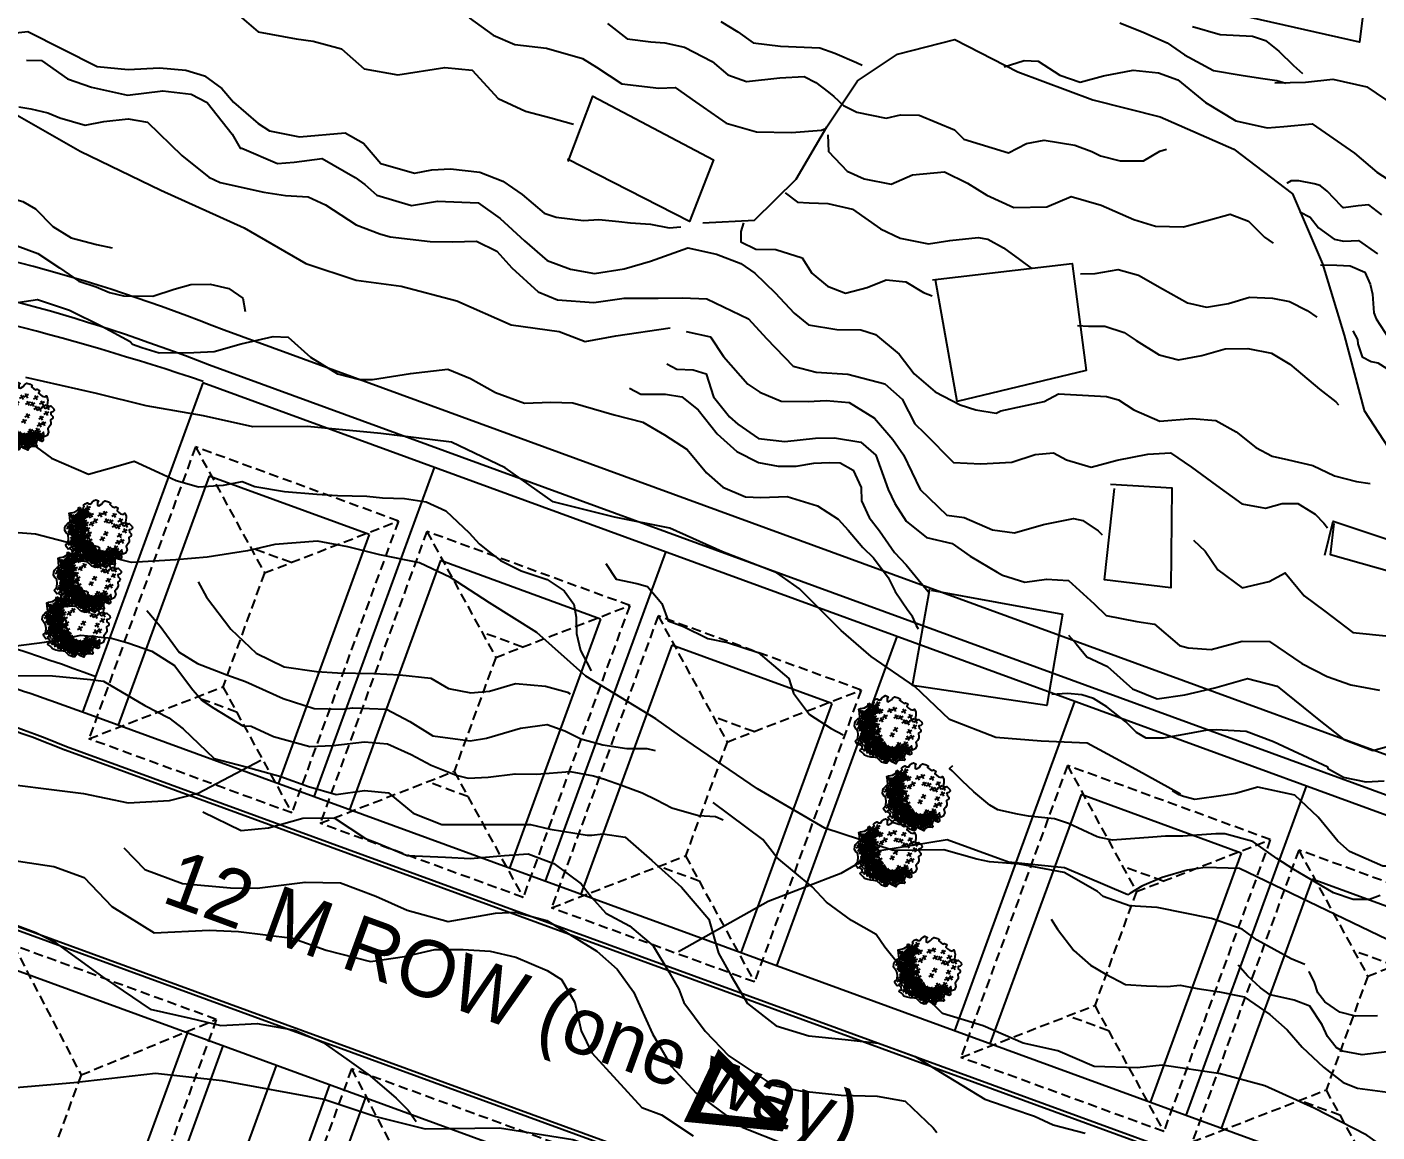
# Model space of a CAD drawing. Header units: inches. Extents: x 200 to 566, y -336 to 11.
# Drawn here: x 372.5 to 443.7, y -124.8 to -66.4 of the extents above; entities that cross this region are included whole.
import ezdxf

# ---------------------------------------------------------------- set-up
doc = ezdxf.new("R2010")
doc.units = ezdxf.units.IN
doc.header["$MEASUREMENT"] = 0
doc.linetypes.add('DASHED', pattern=[0.75, 0.5, -0.25])
doc.layers.get('0').update_dxf_attribs({"color": 31})
for name, color, linetype in [('boundary', 21, 'Continuous'), ('drain', 151, 'Continuous'), ('NEW', 7, 'Continuous'), ('pavement', 32, 'Continuous'), ('retaining wall', 7, 'Continuous'), ('roof', 1, 'DASHED'), ('trees', 76, 'Continuous')]:
    doc.layers.add(name, color=color, linetype=linetype)

# ---------------------------------------------------------------- blocks, each defined once
blk = doc.blocks.new('decitree')
at = {"layer": 'boundary'}
blk.add_lwpolyline([(-4.54, 2.53), (-4.18, 2.47), (-3.98, 2.25), (-3.73, 2.5), (-3.82, 2.86), (-3.79, 3.05), (-3.98, 3.19), (-3.85, 3.55), (-3.6, 3.83), (-3.26, 3.8), (-2.93, 3.97), (-2.85, 4.33), (-2.68, 4.75), (-2.46, 5), (-1.93, 5), (-2.01, 4.66), (-1.79, 4.22), (-1.54, 4.25), (-1.21, 4.75), (-1.15, 5.08), (-0.9, 5.52), (-0.29, 5.63), (0.15, 5.58), (0.12, 5.33), (0.65, 5.19), (1.1, 5.19), (1.23, 5.38), (1.68, 5.36), (1.73, 4.86), (2.1, 4.75), (2.54, 4.66), (3.01, 4.75), (3.18, 5.05), (3.59, 4.66), (3.71, 4.44), (3.84, 4.11), (3.98, 3.61), (4.4, 3.58), (4.65, 3.75), (5.34, 3.53), (5.51, 3.25), (5.4, 2.94), (5.12, 2.72), (5.32, 2.39), (5.76, 2.25), (5.87, 1.97), (5.65, 1.53), (5.98, 0.97), (6.04, 0.78), (5.98, 0.31), (5.9, -0.11), (6.29, -0.58), (6.29, -1.22), (5.95, -1.63), (5.68, -1.25), (5.48, -0.97), (5.26, -1.52), (5.95, -2.08), (6.07, -2.33), (5.9, -2.55), (5.01, -2.63), (5.12, -3.41), (5.51, -3.63), (5.4, -3.88), (4.62, -4.19), (4.32, -4.63), (4.34, -5.02), (3.54, -5.02), (3.07, -4.91), (2.93, -5.32), (2.87, -5.63), (2.59, -5.79), (1.93, -5.85), (1.71, -5.77), (0.96, -5.52), (0.37, -5.66), (-0.1, -5.88), (-0.65, -5.99), (-1.26, -6.07), (-1.62, -5.9), (-1.93, -5.79), (-2.32, -5.68), (-2.37, -5.43), (-2.21, -5.29), (-2.07, -5.29), (-2.35, -4.82), (-2.82, -4.77), (-3.1, -4.96), (-3.57, -4.71), (-3.79, -4.49), (-3.76, -4.32), (-3.71, -4.24), (-3.62, -3.85), (-3.87, -3.24), (-4.18, -2.74), (-4.43, -2.58), (-4.57, -2.55), (-5.07, -2.24), (-5.26, -1.74), (-5.29, -1.36), (-5.09, -0.75), (-4.87, -0.47), (-5.32, 0.31), (-5.65, 0.81), (-5.43, 1.03), (-4.85, 1.45), (-4.48, 2.03), (-4.57, 2.47), (-4.54, 2.55)], dxfattribs=at)
at = {"layer": 'trees', "linetype": 'Continuous'}
for points in [[(-4.59, 2.23), (-4.33, 2.19), (-4.18, 2.01), (-4.26, 2.45), (-4.26, 2.46)], [(-4.59, 2.23), (-4.33, 2.19), (-4.18, 2.01), (-4.26, 2.45), (-4.26, 2.46)], [(-4.12, 2.44), (-3.43, 1.89)], [(-3.48, 2.53), (-4.07, 1.78)], [(-3.62, 2.64), (-2.93, 2.08)], [(-2.99, 2.72), (-3.57, 1.97)], [(-3.48, 2.55), (-2.79, 2)], [(-3.46, 3), (-2.76, 2.44)], [(-3.43, 3.39), (-2.74, 2.83)], [(-2.85, 2.64), (-3.43, 1.89)], [(-2.82, 3.08), (-3.4, 2.33)], [(-2.79, 3.47), (-3.37, 2.72)], [(-3.12, 2.39), (-2.43, 1.83)], [(-2.49, 2.47), (-3.07, 1.72)], [(-2.4, 2.47), (-1.71, 1.92)], [(-1.76, 2.55), (-2.35, 1.81)], [(-0.96, 3.22), (-0.26, 2.67)], [(-0.32, 3.3), (-0.9, 2.55)], [(-0.38, 3.78), (0.32, 3.22)], [(0.26, 3.86), (-0.32, 3.11)], [(0.49, 2.72), (1.18, 2.17)], [(1.12, 2.8), (0.54, 2.06)], [(1.26, 2.92), (1.96, 2.36)], [(1.29, 4.19), (1.98, 3.64)], [(1.9, 3), (1.32, 2.25)], [(1.93, 4.27), (1.35, 3.53)], [(2.15, 2.55), (2.84, 2)], [(2.79, 2.64), (2.21, 1.89)], [(2.68, 3.83), (3.37, 3.28)], [(3.32, 3.91), (2.73, 3.16)], [(2.79, 2.67), (3.48, 2.11)], [(3.43, 2.75), (2.84, 2)], [(3.21, 3.41), (3.9, 2.86)], [(3.84, 3.5), (3.26, 2.75)], [(3.93, 3.53), (4.62, 2.97)], [(4.57, 3.61), (3.98, 2.86)], [(4.15, 2.53), (4.84, 1.97)], [(4.79, 2.61), (4.21, 1.86)], [(-5.43, 0.81), (-4.73, 0.25)], [(-4.79, 0.89), (-5.37, 0.14)], [(-5.07, 0.89), (-4.37, 0.34)], [(-4.43, 0.97), (-5.01, 0.22)], [(-4.87, 0.67), (-4.18, 0.11)], [(-4.23, 0.75), (-4.82, 0)], [(-4.82, 0.56), (-4.12, 0)], [(-4.18, 0.64), (-4.76, -0.11)], [(-4.15, 0.06), (-4.73, -0.69)], [(-4.15, 0), (-4.73, -0.75)], [(-4.68, 0.59), (-3.98, 0.03)], [(-4.65, 0.5), (-3.96, -0.05)], [(-4.62, 1.22), (-3.93, 0.67)], [(-4.04, 0.67), (-4.62, -0.08)], [(-4.01, 0.59), (-4.6, -0.16)], [(-3.98, 1.31), (-4.57, 0.56)], [(-4.54, 0.78), (-3.85, 0.22)], [(-3.9, 0.86), (-4.48, 0.11)], [(-4.46, 1.92), (-3.76, 1.36)], [(-4.4, 2.06), (-3.71, 1.5)], [(-3.82, 2), (-4.4, 1.25)], [(-4.4, 0.03), (-3.71, -0.52)], [(-3.76, 2.14), (-4.35, 1.39)], [(-3.76, 0.11), (-4.35, -0.63)], [(-4.32, 1.56), (-3.62, 1)], [(-4.32, 0.45), (-3.62, -0.11)], [(-3.68, 1.64), (-4.26, 0.89)], [(-3.68, 0.53), (-4.26, -0.22)], [(-4.21, 0.45), (-3.51, -0.11)], [(-4.15, 0.53), (-3.46, -0.02)], [(-3.57, 0.53), (-4.15, -0.22)], [(-3.51, 0.61), (-4.1, -0.14)], [(-4.07, 1.81), (-3.37, 1.25)], [(-4.04, 0.89), (-3.35, 0.34)], [(-3.43, 1.89), (-4.01, 1.14)], [(-4.01, 1.14), (-3.32, 0.59)], [(-3.4, 0.97), (-3.98, 0.22)], [(-3.37, 1.22), (-3.96, 0.47)], [(-3.9, 1.36), (-3.21, 0.81)], [(-3.9, 0.03), (-3.21, -0.52)], [(-3.26, 1.45), (-3.85, 0.7)], [(-3.26, 0.11), (-3.85, -0.63)], [(-3.82, 0.45), (-3.12, -0.11)], [(-3.23, 0.03), (-3.82, -0.72)], [(-3.79, 1.39), (-3.1, 0.84)], [(-3.18, 0.53), (-3.76, -0.22)], [(-3.15, 1.47), (-3.73, 0.72)], [(-3.68, 0.53), (-2.99, -0.02)], [(-3.04, 0.61), (-3.62, -0.14)], [(-3.6, 1.2), (-2.9, 0.64)], [(-3.6, 0.97), (-2.9, 0.42)], [(-3.57, 1.67), (-2.87, 1.11)], [(-3.54, 2.19), (-2.85, 1.64)], [(-2.96, 1.28), (-3.54, 0.53)], [(-3.54, 1.25), (-2.85, 0.7)], [(-2.96, 1.06), (-3.54, 0.31)], [(-2.93, 1.75), (-3.51, 1)], [(-2.9, 2.28), (-3.48, 1.53)], [(-2.9, 1.33), (-3.48, 0.59)], [(-3.46, 0.34), (-2.76, -0.22)], [(-3.46, 0.09), (-2.76, -0.47)], [(-3.43, 2.03), (-2.74, 1.47)], [(-2.82, 0.42), (-3.4, -0.33)], [(-2.82, 0.17), (-3.4, -0.58)], [(-2.82, 0.03), (-3.4, -0.72)], [(-2.79, 2.11), (-3.37, 1.36)], [(-3.32, 0.7), (-2.62, 0.14)], [(-3.29, 1.2), (-2.6, 0.64)], [(-3.26, 1.86), (-2.57, 1.31)], [(-2.68, 0.78), (-3.26, 0.03)], [(-2.65, 1.28), (-3.23, 0.53)], [(-2.65, 0), (-3.23, -0.75)], [(-2.62, 1.94), (-3.21, 1.2)], [(-3.18, 0.09), (-2.49, -0.47)], [(-2.57, 0.03), (-3.15, -0.72)], [(-2.54, 0.17), (-3.12, -0.58)], [(-3.04, 0.47), (-2.35, -0.08)], [(-3.01, 2.14), (-2.32, 1.58)], [(-2.4, 0.56), (-2.99, -0.19)], [(-2.37, 2.22), (-2.96, 1.47)], [(-2.96, 0.95), (-2.26, 0.39)], [(-2.96, 0.17), (-2.26, -0.39)], [(-2.32, 1.03), (-2.9, 0.28)], [(-2.32, 0.25), (-2.9, -0.5)], [(-2.68, 2.19), (-1.99, 1.64)], [(-2.68, 0.14), (-1.99, -0.41)], [(-2.65, 0.22), (-1.96, -0.33)], [(-2.04, 2.28), (-2.62, 1.53)], [(-2.04, 0.22), (-2.62, -0.52)], [(-2.01, 0.31), (-2.6, -0.44)], [(-2.51, 0.72), (-1.82, 0.17)], [(-1.87, 0.81), (-2.46, 0.06)], [(-1.26, 0.03), (-1.85, -0.72)], [(-1.62, 1.11), (-0.93, 0.56)], [(-0.99, 1.2), (-1.57, 0.45)], [(-1.29, 1.89), (-0.6, 1.33)], [(-0.65, 1.97), (-1.24, 1.22)], [(1.35, 0.67), (2.04, 0.11)], [(1.98, 0.75), (1.4, 0)], [(3.68, 1.39), (4.37, 0.84)], [(4.32, 1.47), (3.73, 0.72)], [(3.96, 0.2), (4.65, -0.36)], [(4.59, 0.28), (4.01, -0.47)], [(4.48, 0.67), (5.18, 0.11)], [(5.12, 0.75), (4.54, 0)], [(-4.98, -0.86), (-4.29, -1.41)], [(-4.96, -1.22), (-4.26, -1.77)], [(-4.35, -0.77), (-4.93, -1.52)], [(-4.32, -1.13), (-4.9, -1.88)], [(-4.79, -0.02), (-4.1, -0.58)], [(-4.79, -0.08), (-4.1, -0.63)], [(-4.73, -0.77), (-4.04, -1.33)], [(-4.1, -0.69), (-4.68, -1.44)], [(-4.48, -1.38), (-3.79, -1.94)], [(-4.46, -1.69), (-3.76, -2.24)], [(-3.85, -1.3), (-4.43, -2.05)], [(-3.82, -1.61), (-4.4, -2.35)], [(-4.37, -0.83), (-3.68, -1.38)], [(-3.73, -0.75), (-4.32, -1.49)], [(-4.29, -1.25), (-3.6, -1.8)], [(-3.65, -1.16), (-4.23, -1.91)], [(-4.18, -1.83), (-3.48, -2.38)], [(-3.54, -1.74), (-4.12, -2.49)], [(-4.01, -0.27), (-3.32, -0.83)], [(-4.01, -1.91), (-3.32, -2.47)], [(-3.37, -0.19), (-3.96, -0.94)], [(-3.37, -1.83), (-3.96, -2.58)], [(-3.87, -0.05), (-3.18, -0.61)], [(-3.87, -1.49), (-3.18, -2.05)], [(-3.23, -1.41), (-3.82, -2.16)], [(-3.73, -0.41), (-3.04, -0.97)], [(-3.73, -1.94), (-3.04, -2.49)], [(-3.1, -0.33), (-3.68, -1.08)], [(-3.1, -1.86), (-3.68, -2.6)], [(-3.65, -0.94), (-2.96, -1.49)], [(-3.01, -0.86), (-3.6, -1.61)], [(-3.6, -2.35), (-2.9, -2.91)], [(-2.96, -2.27), (-3.54, -3.02)], [(-3.51, -0.11), (-2.82, -0.66)], [(-3.51, -0.61), (-2.82, -1.16)], [(-2.87, -0.02), (-3.46, -0.77)], [(-3.46, -0.05), (-2.76, -0.61)], [(-2.87, -0.52), (-3.46, -1.27)], [(-3.46, -2.27), (-2.76, -2.83)], [(-3.4, -0.3), (-2.71, -0.86)], [(-2.82, -2.19), (-3.4, -2.94)], [(-2.76, -0.22), (-3.35, -0.97)], [(-3.29, -0.08), (-2.6, -0.63)], [(-3.29, -1.02), (-2.6, -1.58)], [(-3.29, -1.52), (-2.6, -2.08)], [(-3.26, -1.36), (-2.57, -1.91)], [(-2.65, -0.94), (-3.23, -1.69)], [(-2.65, -1.44), (-3.23, -2.19)], [(-3.21, -0.05), (-2.51, -0.61)], [(-2.62, -1.27), (-3.21, -2.02)], [(-3.12, -0.27), (-2.43, -0.83)], [(-3.12, -0.61), (-2.43, -1.16)], [(-2.49, -0.19), (-3.07, -0.94)], [(-2.49, -0.52), (-3.07, -1.27)], [(-2.96, -1.94), (-2.26, -2.49)], [(-2.32, -1.86), (-2.9, -2.6)], [(-2.85, -0.27), (-2.15, -0.83)], [(-2.82, -0.33), (-2.12, -0.88)], [(-2.21, -0.19), (-2.79, -0.94)], [(-2.18, -0.25), (-2.76, -1)], [(-2.74, -0.11), (-2.04, -0.66)], [(-2.71, -2.19), (-2.01, -2.74)], [(-2.1, -0.02), (-2.68, -0.77)], [(-2.65, -1.91), (-1.96, -2.47)], [(-2.07, -2.1), (-2.65, -2.85)], [(-2.62, -0.22), (-1.93, -0.77)], [(-2.6, -0.8), (-1.9, -1.36)], [(-2.01, -1.83), (-2.6, -2.58)], [(-1.99, -0.14), (-2.57, -0.88)], [(-2.57, -0.72), (-1.87, -1.27)], [(-1.96, -0.72), (-2.54, -1.47)], [(-1.93, -0.63), (-2.51, -1.38)], [(-2.51, -1.19), (-1.82, -1.74)], [(-2.51, -1.41), (-1.82, -1.97)], [(-1.9, -2.3), (-2.49, -3.05)], [(-1.87, -1.11), (-2.46, -1.86)], [(-1.87, -1.33), (-2.46, -2.08)], [(-2.37, -0.83), (-1.68, -1.38)], [(-2.37, -1.66), (-1.68, -2.22)], [(-2.35, -1.83), (-1.65, -2.38)], [(-1.74, -0.75), (-2.32, -1.49)], [(-1.74, -1.58), (-2.32, -2.33)], [(-1.71, -1.74), (-2.29, -2.49)], [(-2.26, -0.16), (-1.57, -0.72)], [(-2.26, -0.88), (-1.57, -1.44)], [(-1.62, -0.08), (-2.21, -0.83)], [(-2.21, -0.72), (-1.51, -1.27)], [(-1.62, -0.8), (-2.21, -1.55)], [(-1.57, -0.63), (-2.15, -1.38)], [(-2.07, -2.22), (-1.37, -2.77)], [(-2.01, -1.66), (-1.32, -2.22)], [(-1.43, -2.13), (-2.01, -2.88)], [(-1.37, -1.58), (-1.96, -2.33)], [(-1.96, -2.08), (-1.26, -2.63)], [(-1.93, -1.61), (-1.24, -2.16)], [(-1.9, -0.05), (-1.21, -0.61)], [(-1.32, -1.99), (-1.9, -2.74)], [(-1.29, -1.52), (-1.87, -2.27)], [(-1.26, -2.33), (-1.85, -3.08)], [(-1.82, -1.99), (-1.13, -2.55)], [(-1.76, -1.41), (-1.07, -1.97)], [(-1.18, -1.91), (-1.76, -2.66)], [(-1.13, -1.33), (-1.71, -2.08)], [(-1.49, -2.35), (-0.79, -2.91)], [(-1.43, -1.33), (-0.74, -1.88)], [(-0.85, -2.27), (-1.43, -3.02)], [(-0.79, -1.25), (-1.37, -1.99)], [(-1.32, -0.63), (-0.63, -1.19)], [(-1.29, -2.13), (-0.6, -2.69)], [(-0.68, -0.55), (-1.26, -1.3)], [(-1.24, -1.16), (-0.54, -1.72)], [(-0.65, -2.05), (-1.24, -2.8)], [(-0.6, -1.08), (-1.18, -1.83)], [(-0.43, -2.33), (-1.01, -3.08)], [(-0.93, -2.1), (-0.24, -2.66)], [(-0.29, -2.02), (-0.88, -2.77)], [(-0.85, -2.22), (-0.15, -2.77)], [(-0.82, -2.24), (-0.13, -2.8)], [(-0.21, -2.13), (-0.79, -2.88)], [(-0.18, -2.16), (-0.76, -2.91)], [(-0.65, -1.66), (0.04, -2.22)], [(-0.01, -1.58), (-0.6, -2.33)], [(-0.35, -2.19), (0.35, -2.74)], [(0.29, -2.1), (-0.29, -2.85)], [(-0.21, -2.19), (0.49, -2.74)], [(0.43, -2.1), (-0.15, -2.85)], [(-0.04, -2.27), (0.65, -2.83)], [(0.6, -2.19), (0.01, -2.94)], [(1.21, -0.44), (1.9, -1)], [(1.85, -0.36), (1.26, -1.11)], [(2.9, -2.3), (3.59, -2.85)], [(2.96, -1.49), (3.65, -2.05)], [(3.54, -2.22), (2.96, -2.96)], [(3.59, -1.41), (3.01, -2.16)], [(3.07, -2.08), (3.76, -2.63)], [(3.71, -1.99), (3.12, -2.74)], [(3.46, -1.86), (4.15, -2.41)], [(4.09, -1.77), (3.51, -2.52)], [(3.59, -2.22), (4.29, -2.77)], [(4.23, -2.13), (3.65, -2.88)], [(3.68, -1.52), (4.37, -2.08)], [(3.71, -2.24), (4.4, -2.8)], [(4.32, -1.44), (3.73, -2.19)], [(3.73, -1.72), (4.43, -2.27)], [(4.34, -2.16), (3.76, -2.91)], [(4.37, -1.63), (3.79, -2.38)], [(3.98, -0.86), (4.68, -1.41)], [(3.98, -1.86), (4.68, -2.41)], [(4.62, -0.77), (4.04, -1.52)], [(4.62, -1.77), (4.04, -2.52)], [(4.04, -2.22), (4.73, -2.77)], [(4.68, -2.13), (4.09, -2.88)], [(4.82, -2.35), (4.23, -3.1)], [(4.29, -1.13), (4.98, -1.69)], [(4.32, -1.94), (5.01, -2.49)], [(4.93, -1.05), (4.34, -1.8)], [(4.95, -1.86), (4.37, -2.6)], [(4.51, -1.49), (5.2, -2.05)], [(5.15, -1.41), (4.57, -2.16)], [(4.57, -1.94), (5.26, -2.49)], [(5.2, -1.86), (4.62, -2.6)], [(4.68, -1.69), (5.37, -2.24)], [(4.68, -1.77), (5.37, -2.33)], [(5.32, -1.61), (4.73, -2.35)], [(5.32, -1.69), (4.73, -2.44)], [(4.95, -1.74), (5.65, -2.3)], [(5.59, -1.66), (5.01, -2.41)], [(5.04, -1.91), (5.73, -2.47)], [(5.68, -1.83), (5.09, -2.58)], [(-3.48, -2.99), (-2.79, -3.55)], [(-3.48, -3.66), (-2.79, -4.21)], [(-2.85, -2.91), (-3.43, -3.66)], [(-2.85, -3.58), (-3.43, -4.32)], [(-3.37, -2.72), (-2.68, -3.27)], [(-2.74, -2.63), (-3.32, -3.38)], [(-3.18, -2.96), (-2.49, -3.52)], [(-2.54, -2.88), (-3.12, -3.63)], [(-3.04, -3.21), (-2.35, -3.77)], [(-3.01, -4.02), (-2.32, -4.57)], [(-2.4, -3.13), (-2.99, -3.88)], [(-2.37, -3.94), (-2.96, -4.68)], [(-2.87, -2.99), (-2.18, -3.55)], [(-2.82, -2.55), (-2.12, -3.1)], [(-2.24, -2.91), (-2.82, -3.66)], [(-2.82, -3.3), (-2.12, -3.85)], [(-2.18, -2.47), (-2.76, -3.21)], [(-2.18, -3.21), (-2.76, -3.96)], [(-2.68, -2.83), (-1.99, -3.38)], [(-2.04, -2.74), (-2.62, -3.49)], [(-2.54, -2.38), (-1.85, -2.94)], [(-2.37, -2.55), (-1.68, -3.1)], [(-2.35, -2.69), (-1.65, -3.24)], [(-2.35, -3.38), (-1.65, -3.94)], [(-1.74, -2.47), (-2.32, -3.21)], [(-1.71, -2.6), (-2.29, -3.35)], [(-1.71, -3.3), (-2.29, -4.05)], [(-2.24, -2.55), (-1.54, -3.1)], [(-1.6, -2.47), (-2.18, -3.21)], [(-2.18, -4.02), (-1.49, -4.57)], [(-1.54, -3.94), (-2.12, -4.68)], [(-2.07, -3.24), (-1.37, -3.8)], [(-2.07, -3.55), (-1.37, -4.1)], [(-1.43, -3.16), (-2.01, -3.91)], [(-1.43, -3.46), (-2.01, -4.21)], [(-1.9, -2.41), (-1.21, -2.96)], [(-1.9, -3.74), (-1.21, -4.3)], [(-1.9, -4.66), (-1.21, -5.21)], [(-1.87, -4.71), (-1.18, -5.27)], [(-1.26, -3.66), (-1.85, -4.41)], [(-1.26, -4.57), (-1.85, -5.32)], [(-1.82, -4.13), (-1.13, -4.68)], [(-1.24, -4.63), (-1.82, -5.38)], [(-1.79, -2.49), (-1.1, -3.05)], [(-1.18, -4.05), (-1.76, -4.8)], [(-1.15, -2.41), (-1.74, -3.16)], [(-1.65, -2.55), (-0.96, -3.1)], [(-1.65, -3.41), (-0.96, -3.96)], [(-1.01, -2.47), (-1.6, -3.21)], [(-1.01, -3.33), (-1.6, -4.07)], [(-1.49, -4.21), (-0.79, -4.77)], [(-0.85, -4.13), (-1.43, -4.88)], [(-1.4, -2.58), (-0.71, -3.13)], [(-1.4, -3.63), (-0.71, -4.19)], [(-1.37, -3.35), (-0.68, -3.91)], [(-0.76, -2.49), (-1.35, -3.24)], [(-0.76, -3.55), (-1.35, -4.3)], [(-1.32, -2.96), (-0.63, -3.52)], [(-0.74, -3.27), (-1.32, -4.02)], [(-0.68, -2.88), (-1.26, -3.63)], [(-1.1, -3.91), (-0.4, -4.46)], [(-1.07, -2.41), (-0.38, -2.96)], [(-1.07, -2.55), (-0.38, -3.1)], [(-0.46, -3.82), (-1.04, -4.57)], [(-0.43, -2.47), (-1.01, -3.21)], [(-0.93, -4.68), (-0.24, -5.24)], [(-0.29, -4.6), (-0.88, -5.35)], [(-0.85, -3.1), (-0.15, -3.66)], [(-0.21, -3.02), (-0.79, -3.77)], [(-0.76, -2.58), (-0.07, -3.13)], [(-0.76, -2.96), (-0.07, -3.52)], [(-0.13, -2.49), (-0.71, -3.24)], [(-0.71, -3.88), (-0.01, -4.43)], [(-0.6, -3.38), (0.1, -3.94)], [(-0.57, -3.85), (0.12, -4.41)], [(0.04, -3.3), (-0.54, -4.05)], [(-0.51, -3.08), (0.18, -3.63)], [(0.07, -3.77), (-0.51, -4.52)], [(0.12, -2.99), (-0.46, -3.74)], [(-0.32, -2.58), (0.37, -3.13)], [(-0.29, -3.21), (0.4, -3.77)], [(0.32, -2.49), (-0.26, -3.24)], [(-0.26, -4.1), (0.43, -4.66)], [(-0.26, -4.35), (0.43, -4.91)], [(0.35, -3.13), (-0.24, -3.88)], [(0.37, -4.02), (-0.21, -4.77)], [(0.37, -4.27), (-0.21, -5.02)], [(-0.18, -2.55), (0.51, -3.1)], [(-0.15, -3.41), (0.54, -3.96)], [(0.46, -2.47), (-0.13, -3.21)], [(0.49, -3.33), (-0.1, -4.07)], [(-0.01, -3.05), (0.68, -3.6)], [(-0.01, -4.57), (0.68, -5.13)], [(0.01, -2.66), (0.71, -3.21)], [(0.01, -3.02), (0.71, -3.58)], [(0.62, -2.96), (0.04, -3.71)], [(0.62, -4.49), (0.04, -5.24)], [(0.65, -2.58), (0.07, -3.33)], [(0.65, -2.94), (0.07, -3.69)], [(0.65, -4.74), (0.07, -5.49)], [(0.1, -3.49), (0.79, -4.05)], [(0.15, -2.66), (0.85, -3.21)], [(0.15, -3.35), (0.85, -3.91)], [(0.73, -3.41), (0.15, -4.16)], [(0.79, -2.58), (0.21, -3.33)], [(0.21, -4.02), (0.9, -4.57)], [(0.26, -2.83), (0.96, -3.38)], [(0.26, -3.91), (0.96, -4.46)], [(0.85, -3.94), (0.26, -4.68)], [(0.29, -2.88), (0.98, -3.44)], [(0.9, -2.74), (0.32, -3.49)], [(0.49, -2.63), (1.18, -3.19)], [(0.51, -3.69), (1.21, -4.24)], [(1.12, -2.55), (0.54, -3.3)], [(0.54, -3.16), (1.23, -3.71)], [(0.54, -3.96), (1.23, -4.52)], [(1.15, -3.6), (0.57, -4.35)], [(0.57, -4.1), (1.26, -4.66)], [(0.57, -4.57), (1.26, -5.13)], [(0.6, -3.02), (1.29, -3.58)], [(1.18, -3.08), (0.6, -3.82)], [(1.18, -3.88), (0.6, -4.63)], [(0.6, -4.43), (1.29, -4.99)], [(0.62, -3.3), (1.32, -3.85)], [(1.21, -4.02), (0.62, -4.77)], [(1.21, -4.49), (0.62, -5.24)], [(1.23, -2.94), (0.65, -3.69)], [(1.23, -4.35), (0.65, -5.1)], [(1.26, -3.21), (0.68, -3.96)], [(0.71, -2.41), (1.4, -2.96)], [(0.73, -2.77), (1.43, -3.33)], [(1.37, -2.69), (0.79, -3.44)], [(1.43, -4.71), (0.85, -5.46)], [(0.85, -4.71), (1.54, -5.27)], [(0.9, -4.05), (1.6, -4.6)], [(1.48, -4.63), (0.9, -5.38)], [(0.93, -3.24), (1.62, -3.8)], [(1.54, -3.96), (0.96, -4.71)], [(1.04, -3.66), (1.73, -4.21)], [(1.1, -3.55), (1.79, -4.1)], [(1.68, -3.58), (1.1, -4.32)], [(1.73, -3.46), (1.15, -4.21)], [(1.21, -3.33), (1.9, -3.88)], [(1.23, -2.8), (1.93, -3.35)], [(1.23, -2.85), (1.93, -3.41)], [(1.23, -2.91), (1.93, -3.46)], [(1.85, -3.24), (1.26, -3.99)], [(1.87, -2.72), (1.29, -3.46)], [(1.87, -2.77), (1.29, -3.52)], [(1.87, -2.83), (1.29, -3.58)], [(1.32, -4.38), (2.01, -4.93)], [(1.37, -3.13), (2.07, -3.69)], [(1.96, -4.3), (1.37, -5.05)], [(1.96, -4.74), (1.37, -5.49)], [(1.4, -4.16), (2.1, -4.71)], [(2.01, -3.05), (1.43, -3.8)], [(1.43, -3.66), (2.12, -4.21)], [(2.04, -4.07), (1.46, -4.82)], [(2.07, -3.58), (1.48, -4.32)], [(1.57, -4.32), (2.26, -4.88)], [(1.57, -4.6), (2.26, -5.16)], [(2.21, -4.24), (1.62, -4.99)], [(2.21, -4.52), (1.62, -5.27)], [(1.65, -2.88), (2.35, -3.44)], [(1.68, -3.38), (2.37, -3.94)], [(1.68, -3.66), (2.37, -4.21)], [(2.29, -2.8), (1.71, -3.55)], [(1.71, -3.08), (2.4, -3.63)], [(2.32, -3.3), (1.73, -4.05)], [(2.32, -3.58), (1.73, -4.32)], [(2.35, -2.99), (1.76, -3.74)], [(1.9, -2.8), (2.59, -3.35)], [(1.9, -2.99), (2.59, -3.55)], [(1.9, -3.58), (2.59, -4.13)], [(1.93, -4.3), (2.62, -4.85)], [(1.93, -4.38), (2.62, -4.93)], [(1.93, -4.68), (2.62, -5.24)], [(2.54, -2.72), (1.96, -3.46)], [(2.54, -2.91), (1.96, -3.66)], [(2.54, -3.49), (1.96, -4.24)], [(1.98, -2.99), (2.68, -3.55)], [(1.98, -3.96), (2.68, -4.52)], [(2.57, -4.21), (1.98, -4.96)], [(2.57, -4.3), (1.98, -5.05)], [(2.57, -4.6), (1.98, -5.35)], [(2.62, -2.91), (2.04, -3.66)], [(2.62, -3.88), (2.04, -4.63)], [(2.1, -3.99), (2.79, -4.55)], [(2.12, -3.52), (2.82, -4.07)], [(2.12, -4.71), (2.82, -5.27)], [(2.15, -2.99), (2.84, -3.55)], [(2.15, -3.27), (2.84, -3.82)], [(2.73, -3.91), (2.15, -4.66)], [(2.76, -3.44), (2.18, -4.19)], [(2.76, -4.63), (2.18, -5.38)], [(2.79, -2.91), (2.21, -3.66)], [(2.79, -3.19), (2.21, -3.94)], [(2.23, -3.66), (2.93, -4.21)], [(2.87, -3.58), (2.29, -4.32)], [(2.32, -4.02), (3.01, -4.57)], [(2.96, -3.94), (2.37, -4.68)], [(2.4, -2.55), (3.09, -3.1)], [(2.4, -3.96), (3.09, -4.52)], [(3.04, -2.47), (2.46, -3.21)], [(3.04, -3.88), (2.46, -4.63)], [(2.48, -3.02), (3.18, -3.58)], [(2.51, -4.38), (3.21, -4.93)], [(3.12, -2.94), (2.54, -3.69)], [(3.15, -4.3), (2.57, -5.05)], [(2.73, -3.58), (3.43, -4.13)], [(3.37, -3.49), (2.79, -4.24)], [(2.82, -3.35), (3.51, -3.91)], [(3.46, -3.27), (2.87, -4.02)], [(2.93, -3.94), (3.62, -4.49)], [(3.57, -3.85), (2.98, -4.6)], [(3.07, -3.1), (3.76, -3.66)], [(3.09, -2.52), (3.79, -3.08)], [(3.09, -3.69), (3.79, -4.24)], [(3.71, -3.02), (3.12, -3.77)], [(3.73, -2.44), (3.15, -3.19)], [(3.73, -3.6), (3.15, -4.35)], [(3.21, -2.66), (3.9, -3.21)], [(3.84, -2.58), (3.26, -3.33)], [(3.26, -3.6), (3.96, -4.16)], [(3.29, -3.91), (3.98, -4.46)], [(3.29, -4.21), (3.98, -4.77)], [(3.29, -4.24), (3.98, -4.8)], [(3.9, -3.52), (3.32, -4.27)], [(3.93, -3.82), (3.34, -4.57)], [(3.93, -4.13), (3.34, -4.88)], [(3.93, -4.16), (3.34, -4.91)], [(3.59, -3.69), (4.29, -4.24)], [(3.59, -4.21), (4.29, -4.77)], [(3.62, -2.63), (4.32, -3.19)], [(3.65, -3.33), (4.34, -3.88)], [(4.23, -3.6), (3.65, -4.35)], [(4.23, -4.13), (3.65, -4.88)], [(4.26, -2.55), (3.68, -3.3)], [(4.29, -3.24), (3.71, -3.99)], [(3.73, -2.69), (4.43, -3.24)], [(3.76, -3.08), (4.45, -3.63)], [(4.37, -2.6), (3.79, -3.35)], [(4.4, -2.99), (3.82, -3.74)], [(3.82, -3.19), (4.51, -3.74)], [(3.82, -3.3), (4.51, -3.85)], [(4.45, -3.1), (3.87, -3.85)], [(4.45, -3.21), (3.87, -3.96)], [(3.98, -3.49), (4.68, -4.05)], [(4.62, -3.41), (4.04, -4.16)], [(4.15, -2.85), (4.84, -3.41)], [(4.18, -2.44), (4.87, -2.99)], [(4.18, -3.13), (4.87, -3.69)], [(4.79, -2.77), (4.21, -3.52)], [(4.82, -3.05), (4.23, -3.8)], [(4.4, -3.35), (5.09, -3.91)], [(5.04, -3.27), (4.45, -4.02)], [(-1.79, -4.85), (-1.1, -5.41)], [(-1.15, -4.77), (-1.74, -5.52)], [(-1.18, -4.93), (-0.49, -5.49)], [(-0.54, -4.85), (-1.13, -5.6)], [(-0.54, -5.02), (0.15, -5.57)], [(0.1, -4.93), (-0.49, -5.68)], [(0.01, -4.82), (0.71, -5.38)], [(0.79, -4.8), (1.48, -5.35)], [(1.32, -4.82), (2.01, -5.38)], [(1.62, -4.88), (2.32, -5.43)], [(2.26, -4.8), (1.68, -5.54)], [(2.18, -5.05), (2.87, -5.6)], [(2.82, -4.96), (2.23, -5.71)]]:
    blk.add_lwpolyline(points, dxfattribs=at)

msp = doc.modelspace()

# ---------------------------------------------------------------- linework, layer by layer
for points in [[(365.156, -64.933), (367.475, -66.926), (370.108, -70.033), (375.293, -73.001), (379.558, -75.061), (383.949, -77.044), (387.202, -78.93), (389.864, -79.805), (392.242, -80.124), (395.181, -80.896), (398.048, -82.151), (400.578, -82.519), (401.948, -83.045), (403.562, -82.733), (406.438, -82.314)], [(383.079, -65.332), (384.684, -66.694), (386.684, -67.065), (387.595, -67.188), (389.09, -67.587), (390.288, -68.646), (392.06, -68.968), (394.533, -68.576), (395.974, -68.721), (397.353, -70.211), (398.8, -70.889), (400.142, -71.238), (401.333, -71.562)], [(395.822, -65.958), (397.094, -66.865), (398.236, -67.367), (399.905, -67.562), (401.806, -68.111), (402.543, -68.564), (403.89, -69.445), (405.838, -69.664), (406.697, -69.635), (407.765, -70.391), (409.393, -71.524), (410.989, -71.973), (412.834, -72.015), (414.424, -71.881), (414.626, -71.804)], [(403.127, -66.254), (404.171, -67.06), (405.411, -67.232), (406.144, -67.279), (407.182, -67.503), (408.655, -68.257), (409.47, -68.963), (410.459, -69.313), (412.226, -69.128), (413.513, -69.046), (414.123, -69.372), (414.784, -69.877), (415.065, -70.103), (415.065, -70.103), (415.574, -70.583), (416.285, -70.935), (417.829, -71.257), (418.586, -71.076), (419.571, -71.097), (421.448, -71.874), (421.933, -72.354), (424.289, -73.078), (425.245, -72.592), (426.178, -72.41), (427.797, -72.681), (428.684, -73.007), (429.141, -73.233), (430.179, -73.507), (431.417, -73.501), (432.271, -72.99), (432.624, -72.887)], [(409.115, -66.15), (410.004, -66.704), (410.818, -67.283), (412.26, -67.454), (414.333, -67.546), (415.119, -67.821), (416.261, -68.323), (416.565, -68.448)], [(430.162, -66.23), (431.429, -66.731), (432.673, -67.284), (433.588, -67.913), (435.111, -68.743), (436.579, -68.99), (437.591, -69.137), (438.451, -69.26), (438.932, -69.41)], [(371.442, -66.806), (372.528, -66.674), (376.185, -68.534), (377.829, -68.678), (379.471, -68.595), (380.862, -68.715), (381.851, -69.015), (382.767, -69.695), (383.38, -70.402), (384.68, -71.538), (385.29, -71.915), (386.86, -72.237), (389.284, -72.023), (390.25, -72.577), (391.169, -73.638), (392.943, -74.162), (393.851, -73.98), (394.836, -73.925), (396.379, -74.095), (397.597, -74.571), (398.614, -75.276), (399.786, -76.26), (400.42, -76.485), (401.862, -76.656), (402.67, -76.601), (403.732, -76.698), (404.339, -76.771), (405.401, -76.842), (406.388, -77.041), (406.994, -76.987)], [(434.003, -66.415), (435.473, -66.84), (437.166, -66.933), (437.85, -67.158), (438.563, -67.713), (439.328, -68.47), (439.812, -68.899)], [(408.154, -76.779), (410.882, -76.639), (413.085, -74.474), (414.701, -71.703), (416.32, -69.286), (418.429, -67.882), (421.454, -67.107), (424.779, -68.816), (428.735, -70.294), (432.305, -71.19), (436.186, -72.896), (439.29, -75.239), (440.865, -78.933), (442.012, -82.705), (443.06, -86.681), (445.11, -89.814)], [(372.466, -68.196), (373.25, -68.218), (374.624, -69.175), (375.892, -69.626), (377.792, -70.048), (379.66, -69.811), (381.152, -69.982), (381.991, -70.434), (383.321, -72.102), (383.732, -72.835), (383.833, -72.835), (385.711, -73.638), (386.595, -73.583), (388.059, -73.373), (389.812, -74.379), (390.321, -74.757), (390.958, -75.312), (392.783, -75.861), (394.145, -75.627), (396.294, -75.718), (397.464, -76.55), (398.739, -77.735), (399.936, -78.769), (401.178, -79.22), (402.444, -79.442), (404.008, -79.207), (405.394, -78.795), (407.358, -78.101), (408.877, -78.423), (410.171, -78.925), (410.908, -79.428), (411.979, -80.463), (412.975, -81.548), (413.738, -82.153), (415.231, -82.4), (416.495, -82.419), (417.28, -82.669), (418.528, -83.703), (419.321, -84.738), (420.416, -85.697), (421.736, -86.375), (422.573, -86.65), (423.635, -86.822), (423.887, -86.695), (426.181, -86.202), (426.935, -85.793), (429.463, -85.933), (430.096, -86.108), (430.909, -86.636), (432.279, -87.238), (432.279, -87.238), (433.995, -87.103), (435.234, -87.199), (436.301, -87.802), (437.344, -88.634), (438.207, -89.086), (439.068, -89.285), (440.359, -89.583), (441.501, -90.135), (442.665, -90.434), (443.373, -90.532)], [(424.069, -68.54), (425.127, -68.206), (425.861, -68.253), (427.004, -68.983), (428.069, -69.359), (429.304, -69.023), (430.867, -68.712), (432.207, -68.858), (433.221, -69.233), (434.698, -70.418), (436.298, -71.4), (437.944, -71.772), (438.827, -71.692), (440.316, -71.558), (442.554, -73.094), (443.725, -74.103), (444.869, -74.833)], [(438.351, -69.387), (439.967, -69.354), (441.406, -69.195), (443.203, -69.593), (444.678, -70.6), (447.245, -72.287)], [(372.06, -70.658), (372.693, -70.756), (373.58, -70.98), (374.214, -71.231), (375.558, -71.631), (376.541, -71.423), (377.829, -71.29), (378.841, -71.463), (380.653, -73.23), (382.079, -74.364), (382.688, -74.641), (384.993, -75.162), (386.132, -75.335), (387.32, -75.405), (388.234, -75.832), (389.861, -76.889), (391.104, -77.365), (391.661, -77.515), (393.761, -77.759), (394.949, -77.778), (396.212, -77.747), (397.278, -78.275), (398.07, -79.159), (399.472, -80.42), (400.486, -80.846), (402.408, -80.989), (403.998, -80.754), (405.792, -80.745), (407.08, -80.739), (408.369, -80.784), (410.577, -81.838), (411.522, -82.874), (412.925, -84.337), (414.141, -84.661), (415.809, -84.755), (417.76, -85.278), (418.677, -86.085), (419.346, -87.375), (419.856, -87.88), (421.386, -89.419), (422.827, -89.488), (424.468, -89.404), (425.702, -88.993), (426.661, -88.912), (427.347, -89.289), (428.664, -89.664), (430.025, -89.302), (431.638, -88.99), (432.85, -88.909), (433.944, -89.664), (435.266, -90.646), (436.614, -91.603), (437.854, -91.826), (438.736, -91.593), (439.569, -91.589), (440.484, -92.143), (440.943, -92.622), (441.122, -92.875)], [(414.755, -72.133), (414.789, -73.021), (415.784, -74.056), (416.672, -74.457), (418.09, -74.729), (419.222, -74.242), (420.913, -74.082), (422.131, -74.685), (423.148, -75.314), (424.569, -75.967), (426.312, -75.934), (427.595, -75.395), (429.191, -75.844), (430.916, -76.597), (432.056, -76.946), (433.521, -76.99), (434.857, -76.629), (435.991, -76.319), (436.954, -76.695), (437.796, -77.528), (438.253, -77.855)], [(359.194, -74.739), (359.903, -74.837), (360.636, -74.833), (361.292, -74.703), (361.948, -74.547), (363.721, -74.969), (364.611, -75.471), (366.109, -76.123), (367.248, -76.244), (368.406, -75.781), (368.709, -75.729), (370.603, -75.49), (371.335, -75.385), (372.273, -75.659), (372.934, -76.036), (373.853, -76.969), (374.819, -77.573), (376.162, -77.921), (376.973, -78.094)], [(443.999, -76.358), (443.312, -75.829), (442.757, -75.882), (441.975, -75.987), (441.847, -75.887), (441.107, -75.104), (440.751, -74.802), (440.422, -74.727), (439.612, -74.553), (439.208, -74.555), (439.007, -74.683), (438.982, -74.708)], [(412.51, -75.186), (413.147, -75.691), (413.779, -75.713), (414.764, -75.759), (416.056, -76.057), (417.531, -77.09), (418.571, -77.592), (420.065, -77.89), (421.2, -77.707), (422.689, -77.548), (423.195, -77.647), (424.033, -78.099), (424.873, -78.704), (425.491, -79.175)], [(360.045, -76.383), (360.549, -76.279), (361.56, -76.198), (362.497, -76.396), (363.922, -77.301), (364.736, -77.83), (366.006, -78.482), (367.272, -78.704), (368.582, -78.266), (370.273, -78.003), (371.485, -77.819), (373.058, -78.394), (374.203, -79.149), (375.221, -79.853), (376.134, -80.153), (376.845, -80.453), (377.579, -80.627), (379.121, -80.644), (380.255, -80.283), (381.137, -80.025), (382.148, -80.019), (383.136, -80.242), (383.874, -80.745), (384.008, -81.455)], [(439.678, -76.201), (440.211, -76.477), (440.646, -77.033), (441.485, -77.638), (441.991, -77.737), (442.774, -77.708), (443.765, -78.413)], [(410.302, -76.769), (410.155, -77.226), (410.16, -77.784), (410.947, -78.16), (412.008, -78.181), (413.402, -78.631), (413.915, -79.44), (414.73, -80.12), (415.693, -80.496), (416.827, -80.187), (417.834, -79.776), (418.871, -79.898), (419.811, -80.451), (420.267, -80.627)], [(440.765, -78.985), (441.624, -79.006), (442.332, -79.053), (443.092, -79.379), (443.376, -80.012), (443.507, -80.544), (443.567, -81.532), (443.696, -81.836), (444.388, -82.897), (445.329, -83.552), (446.139, -83.776), (446.872, -83.798), (447.811, -84.275), (448.223, -85.11), (449.013, -85.867), (450.28, -86.342), (450.938, -86.491), (451.141, -86.592)], [(428.088, -79.475), (428.871, -79.446), (430.082, -79.237), (431.146, -79.537), (432.415, -80.266), (433.736, -80.995), (434.748, -81.218), (435.909, -81.035), (437.017, -80.701), (438.23, -80.746), (439.116, -80.919), (440.055, -81.396), (440.563, -81.749)], [(371.037, -81.118), (373.031, -80.829), (374.73, -81.378), (376.432, -82.231), (377.932, -83.034), (378.059, -83.186), (378.541, -83.361), (379.454, -83.635), (381.299, -83.625), (382.36, -83.569), (383.797, -83.155), (385.486, -82.766), (386.27, -82.812), (387.443, -83.871), (388.867, -84.751), (390.033, -85.049), (390.715, -85.045), (392.734, -84.73), (394.703, -84.491), (395.896, -84.992), (397.217, -85.721), (398.739, -86.296), (400.128, -86.237), (401.291, -86.282), (403.471, -86.904), (404.991, -87.302), (406.134, -87.955), (407.329, -88.734), (408.352, -89.971), (409.219, -90.727), (410.411, -91.228), (411.22, -91.274), (412.61, -91.216), (414.206, -91.715), (415.3, -92.419), (415.836, -92.999), (416.603, -93.908), (417.164, -94.462), (417.932, -95.498), (418.318, -96.231), (418.985, -97.216), (419.215, -97.519), (419.215, -97.545), (419.422, -98.025), (419.525, -98.202)], [(407.274, -82.513), (408.565, -82.786), (409.257, -83.822), (410.534, -85.287), (411.17, -85.715), (412.286, -86.191), (413.726, -86.21), (414.66, -86.155), (415.874, -86.25), (417.221, -87.081), (418.192, -88.217), (418.755, -89.026), (419.631, -90.847), (421.034, -92.209), (421.944, -92.332), (423.441, -92.984), (424.604, -93.13), (426.141, -92.692), (427.73, -92.38), (428.21, -92.48), (429.024, -93.033), (429.228, -93.235)], [(427.937, -82.188), (428.518, -82.236), (429.377, -82.232), (430.391, -82.557), (431.026, -82.985), (432.246, -83.74), (433.259, -84.014), (434.495, -83.78), (435.729, -83.419), (436.916, -83.414), (438.182, -83.661), (439.147, -84.24), (439.809, -84.794), (440.7, -85.551), (441.565, -86.231), (441.718, -86.383)], [(442.465, -82.475), (442.721, -82.93), (442.724, -83.158), (442.957, -83.842), (443.44, -84.093), (443.794, -84.167), (445.547, -85.275), (445.862, -86.566), (445.813, -86.668), (445.948, -87.63), (446.457, -88.084), (447.757, -89.32), (448.617, -89.494), (449.855, -89.513), (450.69, -89.661), (450.791, -89.661)], [(406.254, -84.217), (406.787, -84.493), (407.647, -84.54), (408.331, -84.739), (408.721, -85.954), (409.565, -87.015), (409.998, -87.394), (411.092, -88.149), (412.483, -88.32), (414.098, -88.135), (415.109, -88.13), (416.5, -88.352), (417.29, -89.033), (417.939, -90.855), (418.299, -91.588), (418.889, -92.524), (419.958, -93.38), (421.326, -93.704), (422.266, -94.358), (423.689, -95.213), (423.968, -95.364), (425.159, -95.739), (426.295, -95.581), (427.457, -95.652), (428.808, -96.888), (429.445, -97.493), (431.065, -97.815), (432.001, -97.963), (433.324, -99.072), (433.78, -99.196), (434.994, -99.292), (436.631, -98.853), (438.071, -98.872), (439.774, -100.03), (441.12, -100.708), (442.361, -101.158), (443.879, -101.43)], [(433.373, -106.929), (431.012, -105.622), (428.447, -104.24), (426.021, -104.125), (423.62, -103.934), (421.186, -102.982), (419.35, -101.242), (417.037, -99.656), (415.457, -98.294), (413.264, -96.099), (412.068, -95.243), (409.203, -94.141), (406.412, -92.887), (403.501, -92.317), (400.259, -91.496), (397.716, -89.708), (394.898, -88.352), (391.888, -87.986), (391.154, -87.888), (387.284, -87.526), (384.404, -87.539), (381.795, -86.968), (378.783, -86.425), (376.148, -85.778), (372.425, -84.933)], [(404.295, -85.493), (404.88, -85.82), (405.36, -85.818), (406.193, -85.814), (407.054, -85.962), (407.919, -86.643), (408.917, -87.906), (409.961, -88.839), (411.104, -89.417), (412.142, -89.615), (413.076, -89.61), (414.01, -89.454), (414.818, -89.424), (415.399, -89.447), (416.085, -89.824), (416.523, -90.735), (416.53, -91.445), (416.942, -92.33), (417.479, -93.037), (418.273, -94.174), (418.886, -94.831), (419.678, -95.79), (420.061, -96.245)], [(372.117, -88.011), (372.982, -88.615), (373.771, -89.194), (375.726, -90.045), (377.289, -89.606), (378.146, -89.348), (379.44, -89.949), (380.355, -90.376), (381.546, -90.699), (382.859, -90.616), (383.843, -90.433), (384.503, -90.683), (386.072, -90.953), (387.792, -91.096), (388.88, -91.166), (390.422, -91.209), (391.256, -91.28), (392.419, -91.325), (393.558, -91.496), (394.599, -91.972), (395.824, -93.132), (396.36, -93.713), (396.818, -94.09), (397.48, -94.594), (398.572, -95.146), (399.941, -95.595), (400.832, -96.199), (401.344, -96.906), (401.477, -97.59), (401.486, -98.452), (401.696, -99.338), (402.031, -99.97), (402.263, -100.425)], [(439.931, -115.912), (439.22, -115.611), (437.418, -114.633), (436.629, -114.054), (435.007, -113.48), (432.147, -112.913), (430.681, -112.819), (429.286, -112.32), (428.981, -112.068), (427.228, -111.064), (424.874, -110.62), (423.281, -110.502), (422.623, -110.354), (420.875, -109.856), (418.197, -109.896), (414.598, -108.724), (411.041, -106.64), (406.946, -103.848), (405.673, -102.942), (401.988, -100.705), (399.387, -98.387), (396.896, -96.828), (394.836, -95.496), (393.211, -94.718), (391.109, -94.299), (389.412, -93.877), (387.817, -93.581), (385.569, -93.745), (384.132, -94.083), (381.987, -94.424), (380.345, -94.56), (377.996, -94.699), (376.754, -94.376), (375.283, -93.826), (372.926, -93.205), (371.333, -93.087)], [(434.055, -93.517), (434.667, -94.097), (435.333, -95.082), (436.63, -96.039), (438.042, -95.703), (438.896, -95.243), (439.893, -96.455), (440.986, -97.261), (442.462, -98.395), (444.383, -98.588)], [(403.044, -94.753), (403.583, -95.587), (404.671, -95.81), (405.229, -95.96), (405.995, -96.869), (406.332, -97.78), (407.144, -98.08), (408.413, -98.708), (409.451, -98.931), (411.073, -99.456), (412.702, -100.817), (412.937, -101.602), (413.781, -102.713), (414.925, -103.468), (415.56, -103.795)], [(381.519, -95.72), (381.957, -96.529), (383.237, -98.221), (384.589, -99.481), (386.062, -100.209), (387.758, -100.453), (388.87, -100.523), (390.791, -100.563), (392.157, -100.632), (393.801, -100.801), (394.741, -101.353), (395.906, -101.575), (396.891, -101.494), (398.277, -101.081), (399.845, -101.224), (401.01, -101.547), (401.163, -101.623)], [(420.212, -96.168), (427.146, -97.428), (426.307, -102.248), (419.224, -101.192), (420.135, -96.092)], [(378.805, -97.23), (379.52, -98.063), (380.52, -99.427), (381.486, -100.03), (383.033, -100.631), (384.022, -100.98), (386.003, -101.882), (387.65, -102.406), (389.117, -102.449), (389.672, -102.369), (391.467, -102.436), (392.686, -103.088), (393.906, -103.842), (395.88, -104.111), (396.738, -103.979), (398.527, -103.437), (399.94, -103.252), (400.878, -103.576), (401.716, -104.003), (402.882, -104.326), (404.147, -104.522), (405.209, -104.516), (405.639, -104.615)], [(371.368, -99.172), (373.412, -98.908), (374.396, -98.725), (375.33, -98.542), (376.949, -98.686), (377.81, -98.935), (379.078, -99.384), (380.274, -100.138), (381.247, -101.426), (381.732, -101.981), (382.343, -102.384), (383.869, -103.314), (384.324, -103.337), (385.492, -103.888), (387.417, -104.41), (388.63, -104.353), (390.296, -104.166), (391.51, -104.261), (392.754, -104.837), (393.821, -105.389), (395.14, -105.915), (395.773, -106.089), (396.834, -106.032), (398.247, -105.847), (399.385, -105.866), (401.152, -105.73), (402.392, -105.951), (402.975, -106.126), (403.863, -106.45), (404.953, -106.85), (405.715, -107.226), (406.528, -107.653), (407.921, -108.051), (408.831, -108.097), (409.237, -108.272)], [(427.459, -98.542), (427.868, -98.996), (428.43, -99.678), (429.521, -100.18), (430.845, -101.365), (432.138, -101.891), (433.602, -101.681), (435.189, -101.319), (436.902, -100.829), (438.472, -101.227), (440.763, -103.067), (441.984, -104.049), (443.53, -104.625), (445.999, -103.929)], [(371.812, -100.666), (373.834, -100.68), (375.833, -100.872), (376.516, -100.97), (378.702, -102.251), (379.972, -102.904), (380.736, -103.483), (382.369, -105.046), (383.991, -105.468), (385.891, -105.99), (387.337, -106.515), (388.807, -106.938), (390.296, -106.727), (391.56, -106.847), (392.86, -107.93), (394.382, -108.53), (396.353, -108.519), (398.349, -108.534), (399.057, -108.53), (400.095, -108.778), (402.044, -109.097), (402.297, -109.095), (402.877, -109.016), (404.066, -109.187), (405.468, -110.422), (407.023, -111.833), (408.48, -113.523), (408.977, -115.321), (409.646, -116.508), (410.519, -117.974), (412.021, -119.157), (413.744, -119.68), (415.666, -119.872), (417.436, -120.065), (419.363, -120.764), (420.71, -121.593), (423.048, -123.025), (424.518, -123.524), (425.659, -123.923), (426.648, -124.374), (428.345, -124.821)], [(444.126, -106.244), (443.167, -106.299), (441.978, -106.052), (441.191, -105.599), (441.139, -105.498), (438.272, -104.168), (436.828, -103.618), (435.261, -103.524), (434.781, -103.551), (433.747, -103.734), (432.461, -103.968), (431.552, -103.972), (431.044, -103.67), (430.483, -103.115), (429.49, -102.309), (428.779, -101.881), (428.171, -101.682), (427.412, -101.609), (426.579, -101.664)], [(308.164, -111.434), (312.877, -112.499), (316.118, -112.912), (319.654, -112.538), (323.257, -111.276), (327.622, -110.44), (331.415, -110.496), (336.052, -111.612), (339.695, -111.871), (343.33, -111.344), (347.498, -111.017), (351.178, -110.008), (355.591, -108.944), (359.699, -107.705), (362.82, -106.395), (367.215, -106.066), (370.123, -106.228), (375.462, -106.884), (377.818, -107.378), (380.015, -107.265), (381.528, -106.876), (384.821, -105.134)], [(443.905, -112.277), (443.351, -112.483), (442.492, -112.487), (441.454, -112.137), (439.346, -110.905), (438.456, -110.327), (437.185, -109.42), (435.716, -109.022), (435.236, -109.024), (433.495, -109.134), (432.585, -109.138), (431.904, -109.192), (429.784, -109.354), (429.1, -109.205), (428.974, -109.181), (427.452, -108.478), (426.717, -108.228), (425.351, -108.083), (424.769, -107.984), (423.732, -107.761), (423.3, -107.51), (422.459, -106.804), (421.848, -106.224), (421.771, -106.148), (421.312, -105.694), (421.185, -105.568), (421.36, -105.415)], [(455.475, -112.628), (454.616, -112.606), (452.389, -112.11), (451.986, -112.239), (451.077, -112.243), (450.874, -112.092), (449.882, -111.362), (449.116, -110.453), (447.566, -109.447), (446.458, -109.832), (444.85, -110.727), (444.042, -110.731), (442.292, -109.953), (441.681, -109.399), (440.633, -108.136), (439.41, -106.976), (437.461, -106.555), (436.277, -106.89), (435.622, -106.994), (434.133, -107.204), (433.526, -107.055), (433.297, -106.955), (432.942, -106.754)], [(445.361, -126.425), (443.199, -124.917), (440.432, -123.487), (437.819, -122.31), (435.489, -121.69), (432.403, -121.225), (431.091, -121.359), (428.817, -121.295), (426.889, -120.469), (425.066, -120.074), (422.96, -119.148), (420.807, -118.5), (419.914, -117.618), (418.97, -116.66), (418.483, -115.902), (417.766, -114.994), (417.305, -114.337), (416.01, -113.584), (414.687, -112.628), (413.921, -111.821), (412.061, -110.259), (411.319, -109.325), (408.698, -107.362)], [(381.765, -107.864), (383.796, -108.841), (385.236, -108.707), (387.05, -108.19), (388.693, -108.181), (390.346, -109.262), (390.955, -109.487), (392.553, -110.163), (394.576, -110.253), (395.89, -110.322), (397.683, -110.16), (398.946, -110.077), (400.29, -110.577), (401.74, -111.659), (402.278, -112.366), (403.044, -113.198), (404.289, -113.876), (405.537, -114.934), (406.359, -116.298), (406.898, -117.208), (407.158, -117.916), (408.284, -119.431), (409.535, -120.742), (411.849, -122.276), (413.292, -122.572), (415.467, -122.813), (417.362, -122.854), (418.83, -123.124), (420.309, -124.536), (420.514, -124.788)], [(430.594, -112.24), (427.244, -110.809), (424.293, -110.514), (421.046, -109.333), (417.504, -109.924), (415.438, -111.105), (411.602, -112.581), (406.88, -115.238)], [(371.681, -110.403), (373.908, -110.746), (375.506, -111.32), (376.962, -112.859), (379.2, -114.241), (382.104, -114.099), (383.647, -114.166), (386.506, -114.531), (388.281, -115.155), (390.612, -115.751), (392.403, -115.487), (394.017, -115.124), (395.508, -115.115), (396.924, -115.209), (398.291, -115.531), (399.94, -116.232), (400.703, -116.709), (401.397, -117.922), (401.74, -119.416), (402.307, -120.579), (404.938, -123.454), (405.978, -123.854), (407.656, -124.96)], [(377.589, -109.762), (378.712, -110.897), (380.69, -111.647), (383.22, -111.861), (384.635, -111.879), (387.159, -111.561), (389.029, -111.602), (390.906, -112.301), (392.556, -113.053), (394.71, -113.649), (397.207, -113.205), (398.268, -113.148), (399.915, -113.596), (400.677, -114.048), (402.558, -115.204), (403.629, -116.161), (404.499, -117.348), (405.506, -119.573), (406.509, -121.291), (407.811, -122.703), (410.228, -124.49), (412.536, -125.415)], [(448.415, -116.59), (436.491, -110.843), (434.672, -110.801), (433.714, -110.932), (432.404, -111.319), (431.322, -111.78), (430.694, -112.163), (430.594, -112.24)], [(370.903, -113.475), (372.957, -114.225), (373.897, -114.701), (376.468, -116.563), (376.62, -116.664), (378.987, -118.273), (381.089, -118.743), (382.71, -119.14), (384.629, -119.028), (386.629, -119.372), (388.126, -120.023), (389.373, -120.903), (390.595, -121.784), (391.971, -122.968), (392.609, -123.598), (393.019, -124.204)], [(426.544, -113.526), (426.878, -114.057), (427.747, -115.167), (428.614, -115.948), (429.401, -116.4), (430.468, -116.977), (431.58, -117.047), (432.666, -117.067), (433.348, -117.012), (434.259, -117.185), (435.423, -117.356), (436.739, -117.627), (438.087, -118.558), (439.004, -119.364), (439.795, -120.272), (440.917, -121.33), (441.96, -122.136), (442.721, -122.435), (444.289, -122.655)], [(444.269, -120.526), (442.957, -120.685), (441.919, -120.488), (441.589, -120.287), (441.129, -119.707), (440.845, -119.1), (440.204, -118.115), (439.368, -117.79), (438.355, -117.568), (438.102, -117.519), (437.593, -117.141), (436.905, -116.511), (436.42, -115.956)], [(443.771, -118.628), (442.609, -118.634), (441.773, -118.436), (440.985, -117.883), (440.627, -117.403), (440.445, -116.872), (440.162, -116.291), (440.162, -116.291)], [(371.093, -122.474), (374.956, -122.149), (379.273, -121.643), (382.789, -122.03), (388.156, -123.014), (390.894, -123.937), (393.503, -124.582), (397.419, -124.535), (401.291, -125.147), (404.84, -126.42), (408.06, -127.569), (412.367, -128.761), (415.483, -129.631), (417.864, -130.277), (420.924, -130.615), (424.518, -131.33), (426.52, -132.079), (429.183, -133.129), (431.009, -133.854), (435.124, -136.315), (438.299, -138.198), (442.786, -139.845), (447.147, -141.62)]]:
    msp.add_lwpolyline(points)
at = {"layer": 'drain'}
for points in [[(495.209, -125.607), (382.126, -84.294)], [(495.968, -126.949), (381.76, -85.225)]]:
    msp.add_lwpolyline(points, dxfattribs=at)
for centre, radius, start, end in [((348.308, -170.322), 92.437, 68.53963, 82.0892), ((334.746, -225.143), 147.684, 71.42657, 80.20655)]:
    msp.add_arc(centre, radius, start, end, dxfattribs=at)
at = {"layer": 'NEW'}
for points in [[(433.837, -65.112), (434.564, -61.963), (443.225, -63.972), (442.827, -67.245), (434.167, -65.287)], [(401.049, -73.541), (402.355, -70.086), (408.729, -73.454), (407.446, -76.706), (401.022, -73.414)], [(420.285, -79.79), (427.654, -78.919), (428.389, -84.569), (421.583, -86.198), (420.436, -79.789)], [(429.683, -90.571), (432.918, -90.759), (432.867, -96.032), (429.351, -95.618), (429.887, -90.799)], [(440.984, -94.32), (441.422, -92.519), (447.3, -94.468), (446.833, -95.864), (441.287, -94.294), (441.474, -92.645)]]:
    msp.add_lwpolyline(points, dxfattribs=at)
at = {"layer": 'retaining wall'}
for p, q in [((381.76, -85.225), (375.411, -102.602)), ((393.97, -89.686), (387.622, -107.063)), ((393.97, -89.686), (387.622, -107.063)), ((382.094, -90.138), (377.29, -103.288)), ((390.548, -93.226), (385.743, -106.376)), ((394.305, -94.599), (389.501, -107.749)), ((406.181, -94.147), (399.833, -111.524)), ((406.181, -94.147), (399.833, -111.524)), ((406.181, -94.147), (399.833, -111.524)), ((402.758, -97.687), (397.954, -110.837)), ((418.392, -98.608), (412.043, -115.985)), ((406.515, -99.06), (401.711, -112.21)), ((414.969, -102.148), (410.165, -115.298)), ((427.784, -102.039), (421.436, -119.416)), ((439.995, -106.5), (433.647, -123.877)), ((428.119, -106.952), (423.315, -120.102)), ((436.572, -110.041), (431.768, -123.191)), ((440.329, -111.413), (435.525, -124.563)), ((380.938, -119.529), (375.791, -133.618)), ((382.818, -120.213), (377.671, -134.302)), ((385.636, -121.242), (383.577, -126.878)), ((388.454, -122.271), (383.306, -136.361)), ((390.331, -122.96), (385.184, -137.049))]:
    msp.add_line(p, q, dxfattribs=at)
for points in [[(494.182, -123.103), (382.9, -82.448)], [(390.548, -93.226), (382.094, -90.138)], [(402.758, -97.687), (394.305, -94.599)], [(414.969, -102.148), (406.515, -99.06)], [(473.577, -138.465), (375.411, -102.602)], [(464.026, -137.318), (374.495, -104.609)], [(464.094, -137.13), (374.564, -104.421)], [(436.572, -110.041), (428.119, -106.952)], [(448.783, -114.502), (440.329, -111.413)], [(443.902, -140.399), (371.02, -113.773)], [(443.994, -140.22), (371.088, -113.585)], [(442.953, -142.182), (369.171, -115.227)]]:
    msp.add_lwpolyline(points, dxfattribs=at)
for centre, radius, start, end in [((349.627, -165.274), 89.26, 68.1141, 82.66031), ((344.358, -185.591), 90.609, 69.48471, 82.44463), ((349.025, -166.892), 67.489, 67.76459, 84.1964), ((344.358, -185.591), 88.609, 69.48471, 77.0522), ((349.025, -166.892), 67.289, 67.76459, 84.1964)]:
    msp.add_arc(centre, radius, start, end, dxfattribs=at)
at = {"layer": 'roof'}
for p, q in [((381.379, -88.599), (375.751, -104.003)), ((381.379, -88.599), (385.017, -95.251)), ((385.017, -95.251), (392.086, -92.511)), ((392.086, -92.511), (386.459, -107.915)), ((393.589, -93.06), (387.962, -108.464)), ((393.589, -93.06), (397.227, -99.712)), ((385.017, -95.251), (382.821, -101.263)), ((397.227, -99.712), (404.297, -96.972)), ((404.297, -96.972), (398.669, -112.376)), ((405.8, -97.521), (400.172, -112.925)), ((405.8, -97.521), (409.438, -104.173)), ((397.227, -99.712), (395.031, -105.724)), ((375.751, -104.003), (382.821, -101.263)), ((382.821, -101.263), (386.459, -107.915)), ((409.438, -104.173), (416.508, -101.433)), ((416.508, -101.433), (410.88, -116.837)), ((409.438, -104.173), (407.242, -110.185)), ((427.403, -105.413), (421.776, -120.818)), ((427.403, -105.413), (431.042, -112.066)), ((387.962, -108.464), (395.031, -105.724)), ((395.031, -105.724), (398.669, -112.376)), ((431.042, -112.066), (438.111, -109.325)), ((438.111, -109.325), (432.484, -124.73)), ((400.172, -112.925), (407.242, -110.185)), ((407.242, -110.185), (410.88, -116.837)), ((439.614, -109.874), (433.986, -125.279)), ((439.614, -109.874), (443.252, -116.527)), ((431.042, -112.066), (428.845, -118.077)), ((443.252, -116.527), (450.322, -113.786)), ((371.77, -114.901), (375.339, -121.742)), ((443.252, -116.527), (441.056, -122.538)), ((421.776, -120.818), (428.845, -118.077)), ((428.845, -118.077), (432.484, -124.73)), ((375.339, -121.742), (382.477, -118.813)), ((382.477, -118.813), (376.507, -135.157)), ((375.339, -121.742), (372.937, -128.317)), ((389.616, -121.421), (383.645, -137.765)), ((389.616, -121.421), (393.185, -128.262)), ((433.986, -125.279), (441.056, -122.538)), ((441.056, -122.538), (444.694, -129.191))]:
    msp.add_line(p, q, dxfattribs=at)
for points in [[(392.086, -92.511), (381.379, -88.599)], [(404.297, -96.972), (393.589, -93.06)], [(386.431, -94.703), (384.289, -93.921)], [(416.508, -101.433), (405.8, -97.521)], [(398.641, -99.164), (396.5, -98.382)], [(383.548, -102.593), (381.407, -101.811)], [(410.852, -103.625), (408.71, -102.843)], [(386.459, -107.915), (375.751, -104.003)], [(438.111, -109.325), (427.403, -105.413)], [(395.759, -107.054), (393.617, -106.272)], [(398.669, -112.376), (387.962, -108.464)], [(450.322, -113.786), (439.614, -109.874)], [(407.97, -111.515), (405.828, -110.733)], [(432.455, -111.518), (430.314, -110.735)], [(410.88, -116.837), (400.172, -112.925)], [(382.477, -118.813), (371.77, -114.901)], [(444.666, -115.979), (442.525, -115.196)], [(429.573, -119.408), (427.431, -118.625)], [(432.484, -124.73), (421.776, -120.818)], [(400.324, -125.333), (389.616, -121.421)], [(441.784, -123.869), (439.642, -123.086)]]:
    msp.add_lwpolyline(points, dxfattribs=at)

# ---------------------------------------------------------------- block references
at = {"layer": 'NEW', "xscale": 0.3000000000000114, "yscale": 0.2999999999999545, "zscale": 0.3, "rotation": 334.4076369476851}
for p in [(372, -86.853), (376.138, -93.057), (375.547, -95.42), (374.956, -97.783), (417.823, -103.396), (419.301, -106.94), (417.823, -109.894), (419.892, -116.098)]:
    msp.add_blockref('decitree', p, dxfattribs=at)

# ---------------------------------------------------------------- texts
at = {"layer": 'NEW', "insert": (380.54, -109.769), "char_height": 3, "width": 75.4467, "attachment_point": 1, "rotation": 340}
msp.add_mtext('{\\fCityBlueprint|b0|i0|c2|p2;12 M ROW (one way)}', dxfattribs=at)
at = {"layer": 'pavement', "insert": (407.098, -124.165), "char_height": 5, "width": 9.1638, "attachment_point": 1, "rotation": 64.54157}
msp.add_mtext('{\\fSymbol|b0|i0|c2|p18;Ñ}', dxfattribs=at)

doc.saveas('drawing.dxf')
